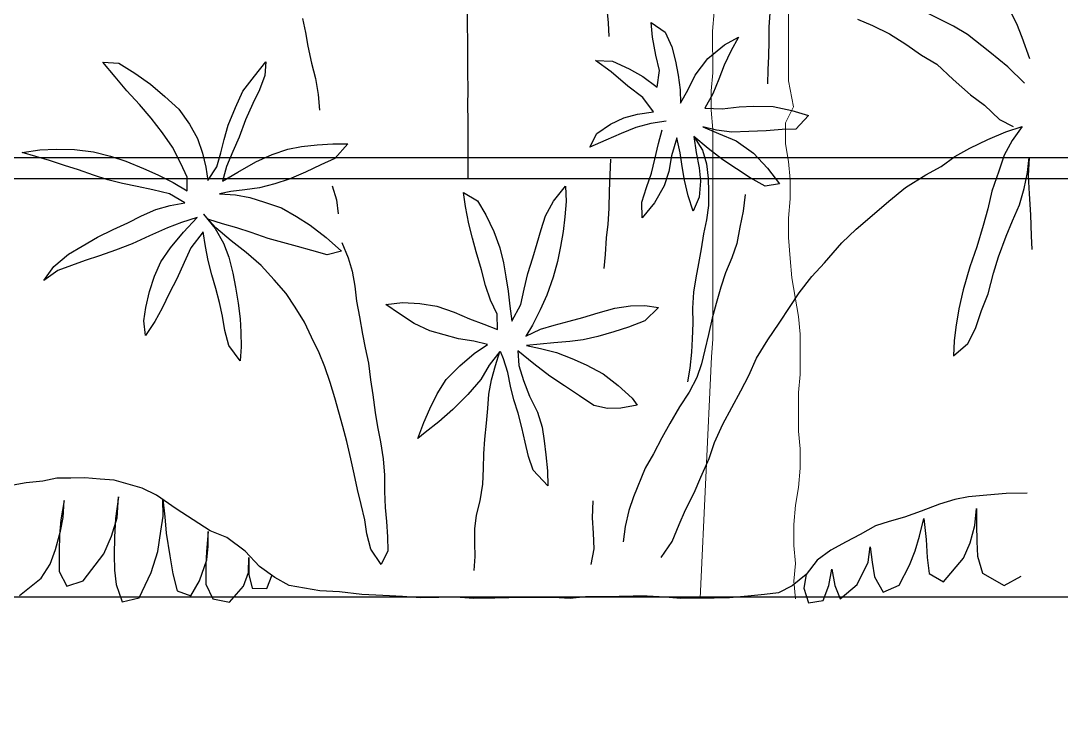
# Model space of a CAD drawing. Header units: metres. Extents: x -58 to 722, y -1100 to 345.
# Drawn here: x 31.1059 to 31.6033, y -17.5186 to -17.1858 of the extents above; entities that cross this region are included whole.
import ezdxf

# ---------------------------------------------------------------- set-up
doc = ezdxf.new("R2010")
doc.units = ezdxf.units.M
doc.header["$MEASUREMENT"] = 0
for name, color, linetype in [('FSR_ARQ_005VEGETACION', 64, 'Continuous'), ('FSR_ARQ_028JARDINERAS', 133, 'Continuous'), ('FSR_ARQ_29PERFILES ACERO', 143, 'Continuous')]:
    doc.layers.add(name, color=color, linetype=linetype)
doc.layers.add('FSR_ARQ_006ARBOLES', color=74, linetype='Continuous', lineweight=0)

# ---------------------------------------------------------------- blocks, each defined once
blk = doc.blocks.new('arbustos 01')
at = {"layer": 'FSR_ARQ_005VEGETACION', "color": 104}
for p, q in [((188.81443, -31.76771), (188.80846, -31.77908)), ((189.10026, -31.76896), (189.10028, -31.77995)), ((188.84196, -31.78057), (188.85504, -31.77407)), ((188.93951, -31.77351), (188.94009, -31.78104)), ((189.02605, -31.77161), (189.02544, -31.77878)), ((188.80846, -31.77908), (188.80563, -31.7864)), ((188.89296, -31.77681), (188.88505, -31.7803)), ((189.00253, -31.77864), (188.99511, -31.78384)), ((189.00192, -31.78633), (189.00253, -31.77864)), ((189.02544, -31.77878), (189.025, -31.78613)), ((189.10028, -31.77995), (189.10017, -31.78864)), ((189.18773, -31.77654), (189.18627, -31.78387)), ((188.82279, -31.79433), (188.83454, -31.78508)), ((188.83454, -31.78508), (188.84196, -31.78057)), ((188.87593, -31.78462), (188.8673, -31.79014)), ((188.88505, -31.7803), (188.87593, -31.78462)), ((188.94009, -31.78104), (188.94016, -31.78857)), ((188.99511, -31.78384), (188.99159, -31.79149)), ((189.18627, -31.78387), (189.18497, -31.79121)), ((188.80563, -31.7864), (188.80171, -31.7978)), ((188.8673, -31.79014), (188.85901, -31.79601)), ((188.94016, -31.78857), (188.94023, -31.79643)), ((188.96356, -31.79042), (188.95626, -31.78639)), ((188.95626, -31.78639), (188.96027, -31.7938)), ((188.97252, -31.79773), (188.96356, -31.79042)), ((189.00007, -31.79605), (189.00192, -31.78633)), ((189.10017, -31.78864), (189.10006, -31.79626)), ((188.81311, -31.80223), (188.82279, -31.79433)), ((188.85901, -31.79601), (188.85091, -31.80069)), ((188.94023, -31.79643), (188.94064, -31.80379)), ((188.96027, -31.7938), (188.96375, -31.80137)), ((188.99159, -31.79149), (188.9896, -31.79916)), ((188.99808, -31.80406), (189.00007, -31.79605)), ((189.10006, -31.79626), (189.10012, -31.80477)), ((189.18497, -31.79121), (189.18297, -31.80024)), ((188.85091, -31.80069), (188.84225, -31.80895)), ((188.96375, -31.80137), (188.96673, -31.80876)), ((188.97924, -31.80654), (188.97252, -31.79773)), ((188.9896, -31.79916), (188.9883, -31.80666)), ((189.02311, -31.7991), (189.01434, -31.80325)), ((189.03218, -31.79888), (189.02311, -31.7991)), ((189.02389, -31.80475), (189.03218, -31.79888)), ((189.18297, -31.80024), (189.1808, -31.80842)), ((189.21333, -31.80708), (189.20722, -31.79955)), ((189.20722, -31.79955), (189.20775, -31.80674)), ((189.2854, -31.80017), (189.27682, -31.80555)), ((189.29383, -31.79975), (189.2854, -31.80017)), ((189.28734, -31.80755), (189.29383, -31.79975)), ((188.80427, -31.81083), (188.81311, -31.80223)), ((188.94064, -31.80379), (188.94088, -31.81115)), ((188.9829, -31.81428), (188.97924, -31.80654)), ((188.9883, -31.80666), (188.98717, -31.81434)), ((188.99933, -31.81297), (188.99808, -31.80406)), ((189.0071, -31.80726), (188.99933, -31.81297)), ((189.01434, -31.80325), (189.0071, -31.80726)), ((189.0149, -31.81249), (189.02389, -31.80475)), ((189.10012, -31.80477), (189.09999, -31.81434)), ((189.20775, -31.80674), (189.21066, -31.8144)), ((189.21942, -31.81505), (189.21333, -31.80708)), ((189.27682, -31.80555), (189.2685, -31.81129)), ((189.28104, -31.81491), (189.28734, -31.80755)), ((188.84225, -31.80895), (188.83291, -31.81703)), ((188.96673, -31.80876), (188.96987, -31.8165)), ((189.00695, -31.81854), (189.0149, -31.81249)), ((189.1808, -31.80842), (189.17949, -31.81678)), ((189.2685, -31.81129), (189.26096, -31.81801)), ((188.83291, -31.81703), (188.82548, -31.82257)), ((188.96987, -31.8165), (188.97405, -31.82408)), ((188.98708, -31.82152), (188.9829, -31.81428)), ((188.98717, -31.81434), (188.98708, -31.82152)), ((189.00138, -31.82599), (189.00695, -31.81854)), ((189.09999, -31.81434), (189.10006, -31.82268)), ((189.17949, -31.81678), (189.1787, -31.82515)), ((189.21066, -31.8144), (189.2141, -31.82172)), ((189.22338, -31.82371), (189.21942, -31.81505)), ((189.26096, -31.81801), (189.25351, -31.82465)), ((189.27438, -31.82209), (189.28104, -31.81491)), ((188.82548, -31.82257), (188.81752, -31.83016)), ((188.93781, -31.82324), (188.92786, -31.82533)), ((188.94824, -31.82304), (188.93781, -31.82324)), ((188.95576, -31.82349), (188.94824, -31.82304)), ((188.96481, -31.82447), (188.95576, -31.82349)), ((188.97405, -31.82408), (188.96481, -31.82447)), ((189.10006, -31.82268), (189.09995, -31.83065)), ((189.2141, -31.82172), (189.21806, -31.83037)), ((189.22724, -31.83315), (189.22338, -31.82371)), ((189.26808, -31.82937), (189.27438, -31.82209)), ((188.92786, -31.82533), (188.91894, -31.82795)), ((188.91894, -31.82795), (188.92568, -31.83522)), ((189.00991, -31.8273), (189.00138, -31.82599)), ((189.01706, -31.82928), (189.00991, -31.8273)), ((189.0242, -31.83262), (189.01706, -31.82928)), ((189.25351, -31.82465), (189.24782, -31.83264)), ((189.26221, -31.83726), (189.26808, -31.82937)), ((188.81418, -31.83678), (188.8055, -31.83393)), ((188.8055, -31.83393), (188.81087, -31.84135)), ((188.81752, -31.83016), (188.81028, -31.83382)), ((188.92568, -31.83522), (188.93303, -31.83549)), ((188.97511, -31.83401), (188.96685, -31.83749)), ((188.9679, -31.83579), (188.97511, -31.83401)), ((188.99464, -31.83103), (189.00283, -31.83233)), ((189.00283, -31.83233), (189.01067, -31.83432)), ((189.01067, -31.83432), (189.01849, -31.83751)), ((189.03148, -31.83751), (189.0242, -31.83262)), ((189.09995, -31.83065), (189.10002, -31.83863)), ((189.21806, -31.83037), (189.22149, -31.83946)), ((189.22936, -31.84072), (189.22724, -31.83315)), ((189.24782, -31.83264), (189.24355, -31.84029)), ((188.8237, -31.84084), (188.81418, -31.83678)), ((188.93303, -31.83549), (188.94157, -31.83612)), ((188.94157, -31.83612), (188.95079, -31.83659)), ((188.95079, -31.83659), (188.95968, -31.83688)), ((188.96685, -31.83749), (188.9574, -31.84146)), ((188.95968, -31.83688), (188.9679, -31.83579)), ((188.97239, -31.8456), (188.98, -31.83921)), ((188.98, -31.83921), (188.97528, -31.84649)), ((188.98, -31.83921), (188.97868, -31.84774)), ((188.98723, -31.84785), (188.98888, -31.83984)), ((188.98888, -31.83984), (188.99183, -31.84945)), ((188.99875, -31.84288), (188.9968, -31.83567)), ((189.01849, -31.83751), (189.02665, -31.84104)), ((189.03515, -31.84491), (189.03148, -31.83751)), ((189.10002, -31.83863), (189.09991, -31.84661)), ((189.22149, -31.83946), (189.22484, -31.84722)), ((189.23121, -31.84792), (189.22936, -31.84072)), ((189.24355, -31.84029), (189.24096, -31.84797)), ((189.25678, -31.84481), (189.26221, -31.83726)), ((188.81087, -31.84135), (188.81504, -31.84911)), ((188.83338, -31.84542), (188.8237, -31.84084)), ((188.84136, -31.8498), (188.83338, -31.84542)), ((188.9574, -31.84146), (188.94824, -31.84801)), ((188.96444, -31.85165), (188.97239, -31.8456)), ((189.00069, -31.85128), (188.99875, -31.84288)), ((189.02665, -31.84104), (189.03515, -31.84491)), ((189.17161, -31.84304), (189.16372, -31.84302)), ((189.16372, -31.84302), (189.17062, -31.85083)), ((189.17994, -31.84351), (189.17161, -31.84304)), ((189.18826, -31.8445), (189.17994, -31.84351)), ((189.1956, -31.84585), (189.18826, -31.8445)), ((189.20381, -31.8487), (189.1956, -31.84585)), ((189.25232, -31.85344), (189.25678, -31.84481)), ((189.30881, -31.84605), (189.29886, -31.84734)), ((189.31865, -31.84592), (189.30881, -31.84605)), ((189.32733, -31.84622), (189.31865, -31.84592)), ((189.33662, -31.84758), (189.32733, -31.84622)), ((188.80277, -31.85834), (188.80185, -31.85029)), ((188.80185, -31.85029), (188.80241, -31.86005)), ((188.81504, -31.84911), (188.818, -31.85752)), ((188.84847, -31.85503), (188.84136, -31.8498)), ((188.94824, -31.84801), (188.94078, -31.85594)), ((188.95719, -31.85634), (188.96444, -31.85165)), ((188.97528, -31.84649), (188.97313, -31.85365)), ((188.97868, -31.84774), (188.97704, -31.85575)), ((188.98611, -31.85519), (188.98723, -31.84785)), ((188.99183, -31.84945), (188.99325, -31.85768)), ((189.00247, -31.85866), (189.00069, -31.85128)), ((189.02412, -31.85126), (189.02491, -31.86803)), ((189.09991, -31.84661), (189.09998, -31.85424)), ((189.17062, -31.85083), (189.17802, -31.85421)), ((189.21262, -31.85255), (189.20381, -31.8487)), ((189.22484, -31.84722), (189.2281, -31.85506)), ((189.23333, -31.85522), (189.23121, -31.84792)), ((189.24096, -31.84797), (189.23909, -31.85539)), ((189.2897, -31.84961), (189.28168, -31.85233)), ((189.29886, -31.84734), (189.2897, -31.84961)), ((189.3222, -31.852), (189.32941, -31.84988)), ((189.32941, -31.84988), (189.33662, -31.84758)), ((188.85678, -31.85959), (188.84847, -31.85503)), ((188.94078, -31.85594), (188.93435, -31.86423)), ((188.94995, -31.8612), (188.95719, -31.85634)), ((188.97313, -31.85365), (188.97234, -31.86133)), ((188.97704, -31.85575), (188.97643, -31.86292)), ((188.98481, -31.86235), (188.98611, -31.85519)), ((189.09998, -31.85424), (189.09989, -31.8615)), ((189.17802, -31.85421), (189.18621, -31.85813)), ((189.22212, -31.85817), (189.21262, -31.85255)), ((189.2281, -31.85506), (189.2303, -31.86289)), ((189.2381, -31.86256), (189.23333, -31.85522)), ((189.23909, -31.85539), (189.2381, -31.86256)), ((189.24903, -31.86084), (189.25232, -31.85344)), ((189.27215, -31.8561), (189.26465, -31.85955)), ((189.28168, -31.85233), (189.27215, -31.8561)), ((189.29878, -31.85975), (189.3068, -31.85693)), ((189.3068, -31.85693), (189.31428, -31.85455)), ((189.31428, -31.85455), (189.3222, -31.852)), ((188.80241, -31.86005), (188.80176, -31.86961)), ((188.80454, -31.86674), (188.80277, -31.85834)), ((188.818, -31.85752), (188.82162, -31.86817)), ((188.86747, -31.86623), (188.85678, -31.85959)), ((188.94202, -31.86553), (188.94995, -31.8612)), ((188.97234, -31.86133), (188.97207, -31.86851)), ((188.97643, -31.86292), (188.97717, -31.87131)), ((188.98299, -31.87071), (188.98481, -31.86235)), ((188.99325, -31.85768), (188.99571, -31.86541)), ((189.00511, -31.86622), (189.00247, -31.85866)), ((189.18621, -31.85813), (189.19485, -31.86179)), ((189.19485, -31.86179), (189.20244, -31.86429)), ((189.2303, -31.86289), (189.22212, -31.85817)), ((189.24902, -31.86802), (189.24903, -31.86084)), ((189.26465, -31.85955), (189.25644, -31.86369)), ((189.2833, -31.86415), (189.29112, -31.86212)), ((189.29112, -31.86212), (189.29878, -31.85975)), ((188.80698, -31.8755), (188.80454, -31.86674)), ((188.82162, -31.86817), (188.82371, -31.87761)), ((188.87643, -31.87353), (188.86747, -31.86623)), ((188.93435, -31.86423), (188.94202, -31.86553)), ((188.99571, -31.86541), (189.00089, -31.87437)), ((189.00756, -31.87412), (189.00511, -31.86622)), ((189.02491, -31.86803), (189.02513, -31.87743)), ((189.048, -31.86556), (189.04771, -31.87362)), ((189.05454, -31.87345), (189.048, -31.86556)), ((189.17206, -31.86534), (189.16974, -31.87283)), ((189.20244, -31.86429), (189.21066, -31.86635)), ((189.21066, -31.86635), (189.21836, -31.86752)), ((189.21836, -31.86752), (189.22579, -31.86842)), ((189.22579, -31.86842), (189.2318, -31.86965)), ((189.25644, -31.86369), (189.24902, -31.86802)), ((189.25849, -31.86966), (189.2672, -31.86747)), ((189.2672, -31.86747), (189.27556, -31.86573)), ((189.27556, -31.86573), (189.2833, -31.86415)), ((188.80176, -31.86961), (188.8011, -31.88072)), ((188.88403, -31.88013), (188.87643, -31.87353)), ((188.95273, -31.86995), (188.95364, -31.87886)), ((188.97207, -31.86851), (188.97215, -31.87586)), ((188.97717, -31.87131), (188.98031, -31.87888)), ((188.98031, -31.87888), (188.98299, -31.87071)), ((189.04771, -31.87362), (189.04839, -31.88188)), ((189.05869, -31.88131), (189.05454, -31.87345)), ((189.09479, -31.87329), (189.09043, -31.88076)), ((189.1022, -31.86896), (189.09479, -31.87329)), ((189.10113, -31.87639), (189.1022, -31.86896)), ((189.16974, -31.87283), (189.16878, -31.88017)), ((189.21582, -31.87156), (189.2079, -31.87403)), ((189.22328, -31.87016), (189.21582, -31.87156)), ((189.2318, -31.86965), (189.22328, -31.87016)), ((189.25035, -31.87443), (189.25849, -31.86966)), ((188.81063, -31.88393), (188.80698, -31.8755)), ((188.82371, -31.87761), (188.82633, -31.88636)), ((188.95364, -31.87886), (188.95541, -31.88726)), ((188.97215, -31.87586), (188.97324, -31.8834)), ((189.00089, -31.87437), (189.00728, -31.88232)), ((189.00728, -31.88232), (189.00756, -31.87412)), ((189.02513, -31.87743), (189.02553, -31.88565)), ((189.09941, -31.8855), (189.10113, -31.87639)), ((189.19899, -31.8771), (189.19104, -31.8816)), ((189.2079, -31.87403), (189.19899, -31.8771)), ((189.25805, -31.87577), (189.25035, -31.87443)), ((189.26564, -31.878), (189.25805, -31.87577)), ((189.27331, -31.8813), (189.26564, -31.878)), ((188.8011, -31.88072), (188.80077, -31.892)), ((188.81411, -31.89218), (188.81063, -31.88393)), ((188.89367, -31.88847), (188.88403, -31.88013)), ((188.97324, -31.8834), (188.97485, -31.89094)), ((189.04839, -31.88188), (189.04935, -31.88969)), ((189.06098, -31.88852), (189.05869, -31.88131)), ((189.09043, -31.88076), (189.08614, -31.88957)), ((189.19104, -31.8816), (189.18362, -31.88629)), ((189.23026, -31.8855), (189.23747, -31.8832)), ((189.23377, -31.88768), (189.24043, -31.8805)), ((189.24043, -31.8805), (189.23421, -31.88804)), ((189.25103, -31.88995), (189.24369, -31.88222)), ((189.24369, -31.88222), (189.25207, -31.88491)), ((189.25207, -31.88491), (189.25948, -31.88767)), ((189.28062, -31.88503), (189.27331, -31.8813)), ((189.28828, -31.8885), (189.28062, -31.88503)), ((188.82633, -31.88636), (188.82959, -31.89769)), ((188.90126, -31.89559), (188.89367, -31.88847)), ((188.95541, -31.88726), (188.95717, -31.896)), ((189.02553, -31.88565), (189.02646, -31.89301)), ((189.04935, -31.88969), (189.05066, -31.89751)), ((189.06319, -31.89582), (189.06098, -31.88852)), ((189.08614, -31.88957), (189.08301, -31.89831)), ((189.09753, -31.89318), (189.09941, -31.8855)), ((189.18362, -31.88629), (189.1752, -31.89273)), ((189.20595, -31.89333), (189.21512, -31.89017)), ((189.21512, -31.89017), (189.2226, -31.8877)), ((189.2226, -31.8877), (189.23026, -31.8855)), ((189.22561, -31.89466), (189.23377, -31.88768)), ((189.23421, -31.88804), (189.22967, -31.89586)), ((189.23931, -31.89768), (189.24048, -31.88972)), ((189.24048, -31.88972), (189.24702, -31.89832)), ((189.25783, -31.89837), (189.25103, -31.88995)), ((189.25948, -31.88767), (189.269, -31.89197)), ((189.29674, -31.8927), (189.28828, -31.8885)), ((188.80077, -31.892), (188.80034, -31.89917)), ((188.81807, -31.90301), (188.81411, -31.89218)), ((188.91052, -31.90631), (188.90126, -31.89559)), ((188.95717, -31.896), (188.9598, -31.90356)), ((188.97485, -31.89094), (188.97611, -31.89883)), ((189.02646, -31.89301), (189.02702, -31.90191)), ((189.06547, -31.90365), (189.06319, -31.89582)), ((189.09557, -31.90051), (189.09753, -31.89318)), ((189.1668, -31.89543), (189.16361, -31.90359)), ((189.1752, -31.89273), (189.16712, -31.90016)), ((189.19047, -31.89755), (189.19821, -31.89553)), ((189.19821, -31.89553), (189.20595, -31.89333)), ((189.21773, -31.90076), (189.22561, -31.89466)), ((189.22967, -31.89586), (189.22691, -31.90318)), ((189.269, -31.89197), (189.27825, -31.89626)), ((189.30483, -31.89733), (189.29674, -31.8927)), ((188.82959, -31.89769), (188.83338, -31.90834)), ((188.97611, -31.89883), (188.97737, -31.90671)), ((189.05066, -31.89751), (189.05233, -31.90551)), ((189.08301, -31.89831), (189.08104, -31.90635)), ((189.09278, -31.90996), (189.09557, -31.90051)), ((189.16712, -31.90016), (189.17463, -31.90194)), ((189.17463, -31.90194), (189.18281, -31.89966)), ((189.18281, -31.89966), (189.19047, -31.89755)), ((189.20974, -31.90774), (189.21773, -31.90076)), ((189.23788, -31.90511), (189.23931, -31.89768)), ((189.24702, -31.89832), (189.25072, -31.90608)), ((189.26296, -31.9058), (189.25783, -31.89837)), ((189.27825, -31.89626), (189.28707, -31.89957)), ((189.28707, -31.89957), (189.29554, -31.90261)), ((189.31204, -31.90159), (189.30483, -31.89733)), ((189.31984, -31.90817), (189.31204, -31.90159)), ((188.82068, -31.91176), (188.81807, -31.90301)), ((188.91726, -31.91359), (188.91052, -31.90631)), ((188.9598, -31.90356), (188.96311, -31.91164)), ((188.97737, -31.90671), (188.97881, -31.91425)), ((189.02702, -31.90191), (189.02777, -31.90927)), ((189.05233, -31.90551), (189.05461, -31.91388)), ((189.06811, -31.91202), (189.06547, -31.90365)), ((189.08104, -31.90635), (189.0797, -31.91369)), ((189.16361, -31.90359), (189.16146, -31.91075)), ((189.22691, -31.90318), (189.22476, -31.91167)), ((189.23592, -31.91262), (189.23788, -31.90511)), ((189.25072, -31.90608), (189.2545, -31.91482)), ((189.26632, -31.91329), (189.26296, -31.9058)), ((189.29554, -31.90261), (189.30313, -31.90511)), ((189.30313, -31.90511), (189.31054, -31.9076)), ((188.82361, -31.92274), (188.82068, -31.91176)), ((188.83338, -31.90834), (188.83681, -31.92053)), ((188.96311, -31.91164), (188.96557, -31.9192)), ((189.07012, -31.92029), (189.06811, -31.91202)), ((189.09054, -31.91835), (189.09278, -31.90996)), ((189.16146, -31.91075), (189.15999, -31.91859)), ((189.2029, -31.91527), (189.20974, -31.90774)), ((189.22476, -31.91167), (189.22342, -31.91927)), ((189.23387, -31.91986), (189.23592, -31.91262)), ((189.31054, -31.9076), (189.31777, -31.91036)), ((189.31777, -31.91036), (189.32524, -31.9156)), ((189.32524, -31.9156), (189.31984, -31.90817)), ((188.92398, -31.92223), (188.91726, -31.91359)), ((188.97881, -31.91425), (188.98007, -31.92179)), ((189.05461, -31.91388), (189.05794, -31.92341)), ((189.0797, -31.91369), (189.07862, -31.9213)), ((189.19642, -31.92254), (189.2029, -31.91527)), ((189.2545, -31.91482), (189.25839, -31.92214)), ((189.26904, -31.92158), (189.26632, -31.91329)), ((188.82708, -31.93151), (188.82361, -31.92274)), ((188.83681, -31.92053), (188.83923, -31.93065)), ((188.92884, -31.92947), (188.92398, -31.92223)), ((188.96557, -31.9192), (188.96802, -31.92778)), ((188.98007, -31.92179), (188.98064, -31.93035)), ((189.05794, -31.92341), (189.06146, -31.93126)), ((189.07179, -31.92847), (189.07012, -31.92029)), ((189.07862, -31.9213), (189.07763, -31.92935)), ((189.08795, -31.92603), (189.09054, -31.91835)), ((189.15999, -31.91859), (189.15902, -31.92661)), ((189.19162, -31.92983), (189.19642, -31.92254)), ((189.22342, -31.91927), (189.22188, -31.92776)), ((189.23182, -31.92736), (189.23387, -31.91986)), ((189.25839, -31.92214), (189.26227, -31.93026)), ((189.27097, -31.92994), (189.26904, -31.92158)), ((188.96802, -31.92778), (188.97014, -31.93568)), ((189.006, -31.92891), (188.99863, -31.93005)), ((189.01353, -31.9291), (189.006, -31.92891)), ((189.02194, -31.93028), (189.01353, -31.9291)), ((189.07663, -31.93723), (189.07179, -31.92847)), ((189.0843, -31.93361), (189.08795, -31.92603)), ((189.12552, -31.92778), (189.11637, -31.92934)), ((189.13474, -31.92729), (189.12552, -31.92778)), ((189.14359, -31.92847), (189.13474, -31.92729)), ((189.13626, -31.93334), (189.14359, -31.92847)), ((189.15902, -31.92661), (189.15754, -31.93497)), ((189.22188, -31.92776), (189.22097, -31.93599)), ((189.23021, -31.93452), (189.23182, -31.92736)), ((188.83037, -31.94113), (188.82708, -31.93151)), ((188.83923, -31.93065), (188.84081, -31.94042)), ((188.93454, -31.93827), (188.92884, -31.92947)), ((188.98064, -31.93035), (188.98053, -31.93838)), ((188.99863, -31.93005), (189.00589, -31.93706)), ((189.03077, -31.93279), (189.02194, -31.93028)), ((189.03889, -31.93529), (189.03077, -31.93279)), ((189.06146, -31.93126), (189.0657, -31.93929)), ((189.07763, -31.92935), (189.07663, -31.93723)), ((189.08419, -31.94176), (189.0843, -31.93361)), ((189.10719, -31.93241), (189.09908, -31.93593)), ((189.11637, -31.92934), (189.10719, -31.93241)), ((189.12839, -31.93846), (189.13626, -31.93334)), ((189.18664, -31.93774), (189.19162, -31.92983)), ((189.22896, -31.94222), (189.23021, -31.93452)), ((189.26227, -31.93026), (189.26625, -31.9375)), ((189.27202, -31.93713), (189.27097, -31.92994)), ((188.94057, -31.94724), (188.93454, -31.93827)), ((188.97014, -31.93568), (188.97207, -31.94425)), ((188.98053, -31.93838), (188.98076, -31.94659)), ((189.00589, -31.93706), (189.01471, -31.94037)), ((189.04614, -31.93717), (189.03889, -31.93529)), ((189.05409, -31.93931), (189.04614, -31.93717)), ((189.06141, -31.94154), (189.05409, -31.93931)), ((189.0657, -31.93929), (189.06908, -31.94519)), ((189.0915, -31.93893), (189.08419, -31.94176)), ((189.09908, -31.93593), (189.0915, -31.93893)), ((189.12018, -31.94234), (189.12839, -31.93846)), ((189.15754, -31.93497), (189.15588, -31.94418)), ((189.18307, -31.94576), (189.18664, -31.93774)), ((189.22097, -31.93599), (189.22052, -31.94317)), ((189.26625, -31.9375), (189.27121, -31.94492)), ((189.27121, -31.94492), (189.27202, -31.93713)), ((188.83437, -31.94905), (188.83037, -31.94113)), ((188.84081, -31.94042), (188.84157, -31.94778)), ((188.97207, -31.94425), (188.97401, -31.95249)), ((189.01471, -31.94037), (189.02248, -31.94287)), ((189.02248, -31.94287), (189.03087, -31.94538)), ((189.03087, -31.94538), (189.03864, -31.94708)), ((189.06908, -31.94519), (189.06141, -31.94154)), ((189.10487, -31.94656), (189.11252, -31.94454)), ((189.11252, -31.94454), (189.12018, -31.94234)), ((189.15588, -31.94418), (189.15441, -31.95134)), ((189.17897, -31.95413), (189.18307, -31.94576)), ((189.22052, -31.94317), (189.22033, -31.95097)), ((189.22698, -31.95026), (189.22896, -31.94222)), ((188.84197, -31.95565), (188.83437, -31.94905)), ((188.84157, -31.94778), (188.84197, -31.95565)), ((188.9466, -31.9569), (188.94057, -31.94724)), ((188.98076, -31.94659), (188.98118, -31.95378)), ((189.03864, -31.94708), (189.04581, -31.94807)), ((189.04581, -31.94807), (189.05422, -31.9488)), ((189.05422, -31.9488), (189.06148, -31.94952)), ((189.06874, -31.95015), (189.06136, -31.95182)), ((189.06148, -31.94952), (189.06874, -31.95015)), ((189.08949, -31.94963), (189.0967, -31.94787)), ((189.09661, -31.95443), (189.08949, -31.94963)), ((189.0967, -31.94787), (189.10487, -31.94656)), ((189.15441, -31.95134), (189.15276, -31.95953)), ((189.22033, -31.95097), (189.22085, -31.95833)), ((189.22085, -31.95833), (189.22698, -31.95026)), ((188.97401, -31.95249), (188.97579, -31.95986)), ((188.98118, -31.95378), (188.98209, -31.96217)), ((189.05282, -31.95392), (189.0448, -31.95709)), ((189.06136, -31.95182), (189.05282, -31.95392)), ((189.06498, -31.95985), (189.07349, -31.95305)), ((189.07349, -31.95305), (189.07294, -31.96085)), ((189.08097, -31.95732), (189.08253, -31.95335)), ((189.08535, -31.96084), (189.08297, -31.95336)), ((189.08297, -31.95336), (189.08864, -31.96062)), ((189.10415, -31.961), (189.09661, -31.95443)), ((189.17586, -31.96153), (189.17897, -31.95413)), ((188.95074, -31.96619), (188.9466, -31.9569)), ((188.97579, -31.95986), (188.97826, -31.96725)), ((188.98209, -31.96217), (188.98336, -31.96954)), ((189.03704, -31.96045), (189.02811, -31.96529)), ((189.0448, -31.95709), (189.03704, -31.96045)), ((189.05638, -31.96638), (189.06498, -31.95985)), ((189.07294, -31.96085), (189.07035, -31.9687)), ((189.07874, -31.96456), (189.08097, -31.95732)), ((189.08747, -31.96849), (189.08535, -31.96084)), ((189.08864, -31.96062), (189.09305, -31.9683)), ((189.11149, -31.96828), (189.10415, -31.961)), ((189.15276, -31.95953), (189.15162, -31.9684)), ((189.17309, -31.96974), (189.17586, -31.96153)), ((188.95491, -31.97428), (188.95074, -31.96619)), ((188.97826, -31.96725), (188.98243, -31.975)), ((189.02811, -31.96529), (189.02014, -31.97139)), ((189.04868, -31.97151), (189.05638, -31.96638)), ((189.07723, -31.97181), (189.07874, -31.96456)), ((189.02014, -31.97139), (189.01269, -31.97811)), ((189.04072, -31.9769), (189.04868, -31.97151)), ((189.07035, -31.9687), (189.06714, -31.97717)), ((189.07553, -31.97897), (189.07723, -31.97181)), ((189.08878, -31.97604), (189.08747, -31.96849)), ((189.09305, -31.9683), (189.09995, -31.97619)), ((189.11618, -31.97588), (189.11149, -31.96828)), ((189.15162, -31.9684), (189.15048, -31.97642)), ((189.17067, -31.97795), (189.17309, -31.96974)), ((188.95975, -31.98307), (188.95491, -31.97428)), ((188.98243, -31.975), (188.98762, -31.98276)), ((189.01269, -31.97811), (189.00998, -31.9818)), ((189.03303, -31.98211), (189.04072, -31.9769)), ((189.06714, -31.97717), (189.06303, -31.98562)), ((189.07322, -31.9862), (189.07553, -31.97897)), ((189.0893, -31.98359), (189.08878, -31.97604)), ((189.09995, -31.97619), (189.10791, -31.9841)), ((189.12006, -31.98374), (189.11618, -31.97588)), ((189.15048, -31.97642), (189.14916, -31.98581)), ((189.16853, -31.98555), (189.17067, -31.97795)), ((188.96458, -31.99202), (188.95975, -31.98307)), ((188.98762, -31.98276), (188.99263, -31.99155)), ((189.00998, -31.9818), (189.01865, -31.98351)), ((189.01865, -31.98351), (189.02582, -31.98361)), ((189.02582, -31.98361), (189.03303, -31.98211)), ((189.08999, -31.99148), (189.0893, -31.98359)), ((189.10791, -31.9841), (189.11544, -31.99068)), ((189.12333, -31.99105), (189.12006, -31.98374)), ((189.06303, -31.98562), (189.06053, -31.99348)), ((189.07134, -31.99371), (189.07322, -31.9862)), ((189.14916, -31.98581), (189.14786, -31.99332)), ((189.16638, -31.99314), (189.16853, -31.98555)), ((188.9689, -32.00166), (188.96458, -31.99202)), ((188.99263, -31.99155), (188.99697, -31.9993)), ((189.06053, -31.99348), (189.05946, -32.00082)), ((189.06946, -32.00149), (189.07134, -31.99371)), ((189.09085, -31.99992), (189.08999, -31.99148)), ((189.11544, -31.99068), (189.12264, -31.99636)), ((189.12658, -31.99961), (189.12333, -31.99105)), ((189.14786, -31.99332), (189.14638, -32.00133)), ((189.16424, -32.00118), (189.16638, -31.99314)), ((188.99697, -31.9993), (189.0013, -32.00774)), ((189.05946, -32.00082), (189.05847, -32.00825)), ((189.09146, -32.00764), (189.09085, -31.99992)), ((189.12264, -31.99636), (189.12658, -31.99961)), ((188.97186, -32.01025), (188.9689, -32.00166)), ((189.06768, -32.00909), (189.06946, -32.00149)), ((189.14638, -32.00133), (189.14489, -32.01037)), ((189.16216, -32.01028), (189.16424, -32.00118)), ((188.97617, -32.02005), (188.97186, -32.01025)), ((189.0013, -32.00774), (189.00582, -32.01533)), ((189.05847, -32.00825), (189.05773, -32.01667)), ((189.06527, -32.01641), (189.06768, -32.00909)), ((189.09162, -32.01544), (189.09146, -32.00764)), ((189.14489, -32.01037), (189.14426, -32.01909)), ((189.16028, -32.01841), (189.16216, -32.01028)), ((189.00582, -32.01533), (189.01193, -32.03063)), ((189.05745, -32.02464), (189.06527, -32.01641)), ((189.05773, -32.01667), (189.05745, -32.02464)), ((189.09194, -32.02387), (189.09162, -32.01544)), ((188.97982, -32.02848), (188.97617, -32.02005)), ((189.14426, -32.01909), (189.14414, -32.0278)), ((189.15857, -32.02664), (189.16028, -32.01841)), ((189.28031, -32.0239), (189.28777, -32.02178)), ((189.28777, -32.02178), (189.2952, -32.02114)), ((189.2952, -32.02114), (189.30338, -32.02051)), ((189.30338, -32.02051), (189.3108, -32.02061)), ((189.3108, -32.02061), (189.31822, -32.02071)), ((189.31822, -32.02071), (189.32563, -32.02229)), ((189.32563, -32.02229), (189.33453, -32.02316)), ((189.33453, -32.02316), (189.34341, -32.02476)), ((188.80281, -32.02856), (188.81395, -32.02871)), ((188.81395, -32.02871), (188.82433, -32.02959)), ((188.98431, -32.03743), (188.97982, -32.02848)), ((189.09342, -32.03275), (189.09194, -32.02387)), ((189.14414, -32.0278), (189.14386, -32.03618)), ((189.15669, -32.03468), (189.15857, -32.02664)), ((189.26538, -32.02964), (189.27286, -32.02603)), ((189.27286, -32.02603), (189.28031, -32.0239)), ((188.82433, -32.02959), (188.83397, -32.03047)), ((188.83397, -32.03047), (188.84138, -32.03205)), ((188.84138, -32.03205), (188.84951, -32.03439)), ((189.01193, -32.03063), (189.0144, -32.03784)), ((189.03362, -32.03263), (189.03401, -32.0417)), ((189.09536, -32.04032), (189.09342, -32.03275)), ((189.25489, -32.03692), (189.26538, -32.02964)), ((189.26198, -32.0318), (189.26095, -32.04113)), ((189.26186, -32.04084), (189.26198, -32.0318)), ((189.28627, -32.04178), (189.28552, -32.03061)), ((189.28552, -32.03061), (189.28717, -32.04209)), ((189.31492, -32.04156), (189.31444, -32.03251)), ((189.31444, -32.03251), (189.31611, -32.04279)), ((188.82983, -32.03679), (188.82972, -32.04523)), ((188.83061, -32.04584), (188.82983, -32.03679)), ((188.84951, -32.03439), (188.85911, -32.03823)), ((188.85911, -32.03823), (188.86798, -32.04132)), ((188.98763, -32.04517), (188.98431, -32.03743)), ((189.0144, -32.03784), (189.01634, -32.04624)), ((189.14386, -32.03618), (189.14324, -32.04369)), ((189.15472, -32.04272), (189.15669, -32.03468)), ((189.2459, -32.04274), (189.25489, -32.03692)), ((188.82972, -32.04523), (188.82959, -32.05427)), ((188.8578, -32.04199), (188.85644, -32.05313)), ((188.86009, -32.05137), (188.8578, -32.04199)), ((188.86798, -32.04132), (188.87612, -32.04366)), ((188.87612, -32.04366), (188.88351, -32.04599)), ((188.99144, -32.05428), (188.98763, -32.04517)), ((189.03401, -32.0417), (189.03339, -32.0499)), ((189.09632, -32.04751), (189.09536, -32.04032)), ((189.14324, -32.04369), (189.14262, -32.05172)), ((189.15355, -32.05015), (189.15472, -32.04272)), ((189.23691, -32.04856), (189.2459, -32.04274)), ((189.26095, -32.04113), (189.26023, -32.04987)), ((189.26296, -32.0487), (189.26186, -32.04084)), ((189.28915, -32.05147), (189.28627, -32.04178)), ((189.28717, -32.04209), (189.28764, -32.05205)), ((189.31633, -32.04882), (189.31492, -32.04156)), ((189.31611, -32.04279), (189.3169, -32.05094)), ((188.8332, -32.05492), (188.83061, -32.04584)), ((188.88351, -32.04599), (188.89161, -32.05055)), ((188.89161, -32.05055), (188.89899, -32.05437)), ((189.01634, -32.04624), (189.01742, -32.05447)), ((189.03339, -32.0499), (189.03311, -32.0581)), ((189.09622, -32.05513), (189.09632, -32.04751)), ((189.1514, -32.05828), (189.15355, -32.05015)), ((189.22795, -32.05215), (189.23691, -32.04856)), ((189.23782, -32.0568), (189.23793, -32.04896)), ((189.23793, -32.04896), (189.23869, -32.05952)), ((189.26023, -32.04987), (189.25826, -32.0619)), ((189.26462, -32.05958), (189.26296, -32.0487)), ((189.31891, -32.0585), (189.31633, -32.04882)), ((188.82959, -32.05427), (188.82919, -32.06211)), ((188.83671, -32.06311), (188.8332, -32.05492)), ((188.85644, -32.05313), (188.85601, -32.06277)), ((188.86239, -32.05924), (188.86009, -32.05137)), ((188.89899, -32.05437), (188.90709, -32.05893)), ((188.99731, -32.06274), (188.99144, -32.05428)), ((189.09612, -32.06231), (189.09622, -32.05513)), ((189.14262, -32.05172), (189.14252, -32.05924)), ((189.2182, -32.05944), (189.22795, -32.05215)), ((189.28764, -32.05205), (189.28781, -32.0614)), ((189.29325, -32.06087), (189.28915, -32.05147)), ((189.3169, -32.05094), (189.31709, -32.05938)), ((188.8653, -32.06682), (188.86239, -32.05924)), ((188.88624, -32.05715), (188.88523, -32.06528)), ((188.88734, -32.06531), (188.88624, -32.05715)), ((188.90709, -32.05893), (188.91445, -32.06423)), ((189.03311, -32.0581), (189.0347, -32.0665)), ((189.14252, -32.05924), (189.14601, -32.06647)), ((189.14601, -32.06647), (189.1514, -32.05828)), ((189.21067, -32.06751), (189.2182, -32.05944)), ((189.23863, -32.06405), (189.23782, -32.0568)), ((189.23869, -32.05952), (189.23919, -32.06677)), ((189.26809, -32.07078), (189.26462, -32.05958)), ((189.28781, -32.0614), (189.2877, -32.06954)), ((189.30421, -32.07519), (189.29325, -32.06087)), ((189.31709, -32.05938), (189.31694, -32.07024)), ((189.32182, -32.06638), (189.31891, -32.0585)), ((188.82919, -32.06211), (188.82665, -32.07112)), ((188.84739, -32.07562), (188.83671, -32.06311)), ((188.85601, -32.06277), (188.85499, -32.0712)), ((188.87089, -32.07745), (188.8653, -32.06682)), ((188.88523, -32.06528), (188.88391, -32.0731)), ((188.89321, -32.07715), (188.88734, -32.06531)), ((188.91445, -32.06423), (188.92029, -32.07173)), ((189.09655, -32.06976), (189.09612, -32.06231)), ((189.21633, -32.06284), (189.21621, -32.07188)), ((189.21653, -32.07068), (189.21633, -32.06284)), ((189.2424, -32.07525), (189.23863, -32.06405)), ((189.23919, -32.06677), (189.23906, -32.07702)), ((189.25826, -32.0619), (189.25662, -32.07153)), ((189.32654, -32.07368), (189.32182, -32.06638)), ((188.8151, -32.07759), (188.80613, -32.07265)), ((188.82665, -32.07112), (188.8151, -32.07759)), ((188.85499, -32.0712), (188.84739, -32.07562)), ((188.90658, -32.06889), (188.90496, -32.07761)), ((188.90827, -32.07765), (188.90658, -32.06889)), ((188.92029, -32.07173), (188.92763, -32.07777)), ((188.92029, -32.07173), (188.92152, -32.07904)), ((189.20242, -32.07334), (189.21067, -32.06751)), ((189.20676, -32.07929), (189.20384, -32.07202)), ((189.21621, -32.07188), (189.2146, -32.0791)), ((189.21914, -32.07795), (189.21653, -32.07068)), ((189.25662, -32.07153), (189.25439, -32.08054)), ((189.27454, -32.08413), (189.26809, -32.07078)), ((189.2877, -32.06954), (189.2867, -32.07706)), ((189.31694, -32.07024), (189.31292, -32.07802)), ((188.87928, -32.08118), (188.87089, -32.07745)), ((188.88391, -32.0731), (188.87928, -32.08118)), ((188.90215, -32.08481), (188.89321, -32.07715)), ((188.90496, -32.07761), (188.90215, -32.08481)), ((188.91118, -32.08553), (188.90827, -32.07765)), ((188.92763, -32.07777), (188.935, -32.08159)), ((189.18675, -32.07907), (189.19493, -32.07769)), ((189.19493, -32.07769), (189.20242, -32.07334)), ((189.22656, -32.0865), (189.21914, -32.07795)), ((189.23906, -32.07702), (189.23533, -32.08481)), ((189.24711, -32.08316), (189.2424, -32.07525)), ((189.2867, -32.07706), (189.28355, -32.08637)), ((189.31292, -32.07802), (189.30421, -32.07519)), ((189.33818, -32.08289), (189.32654, -32.07368)), ((188.92152, -32.07904), (188.919, -32.08684)), ((188.935, -32.08159), (188.94242, -32.08243)), ((188.94242, -32.08243), (188.95131, -32.08329)), ((188.95131, -32.08329), (188.96095, -32.08417)), ((188.98694, -32.08452), (188.99511, -32.08389)), ((188.99511, -32.08389), (189.00478, -32.08328)), ((189.00478, -32.08328), (189.0122, -32.08338)), ((189.0122, -32.08338), (189.01962, -32.08348)), ((189.01962, -32.08348), (189.02853, -32.0836)), ((189.02853, -32.0836), (189.03744, -32.08372)), ((189.03744, -32.08372), (189.0456, -32.08457)), ((189.0456, -32.08457), (189.05451, -32.08395)), ((189.05451, -32.08395), (189.06565, -32.0841)), ((189.09683, -32.08453), (189.10649, -32.08392)), ((189.10649, -32.08392), (189.1154, -32.08404)), ((189.12505, -32.08417), (189.13471, -32.08356)), ((189.13471, -32.08356), (189.14511, -32.08295)), ((189.14511, -32.08295), (189.15626, -32.08236)), ((189.15626, -32.08236), (189.16816, -32.08104)), ((189.16816, -32.08104), (189.17856, -32.08044)), ((189.17856, -32.08044), (189.18675, -32.07907)), ((189.2146, -32.0791), (189.20676, -32.07929)), ((189.25439, -32.08054), (189.24711, -32.08316)), ((188.919, -32.08684), (188.91118, -32.08553)), ((188.96095, -32.08417), (188.96912, -32.08428)), ((188.96912, -32.08428), (188.97803, -32.0844)), ((188.97803, -32.0844), (188.98694, -32.08452)), ((189.06565, -32.0841), (189.07827, -32.08427)), ((189.07827, -32.08427), (189.08569, -32.08438)), ((189.08569, -32.08438), (189.09683, -32.08453)), ((189.1154, -32.08404), (189.12505, -32.08417)), ((189.23533, -32.08481), (189.22656, -32.0865)), ((189.28355, -32.08637), (189.27454, -32.08413))]:
    blk.add_line(p, q, dxfattribs=at)
blk = doc.blocks.new('arboles fsr 01')
at = {"layer": 'FSR_ARQ_006ARBOLES', "color": 35}
for points in [[(186.41363, -36.75155), (186.41435, -36.74369), (186.41364, -36.73582), (186.41437, -36.72795), (186.41438, -36.71866), (186.41367, -36.71007), (186.41225, -36.7022), (186.41154, -36.69362), (186.41155, -36.68504), (186.41227, -36.67717), (186.41228, -36.66001), (186.41158, -36.65214), (186.41159, -36.63426), (186.41231, -36.62639), (186.41519, -36.60923), (186.41591, -36.60065), (186.41664, -36.59135), (186.41665, -36.58277), (186.41594, -36.57419), (186.41595, -36.5656), (186.41667, -36.55774), (186.41811, -36.54987), (186.41811, -36.54057), (186.41455, -36.53342), (186.4167, -36.52198), (186.41683, -36.27354)], [(186.44611, -36.32649), (186.44609, -36.44977), (186.4468, -36.45764), (186.44679, -36.46694), (186.44821, -36.48267), (186.44963, -36.49126), (186.45034, -36.49984), (186.45032, -36.51843), (186.45103, -36.5263), (186.45102, -36.53488), (186.4503, -36.54347), (186.45021, -36.63644), (186.45092, -36.64431), (186.45587, -36.75125)]]:
    blk.add_lwpolyline(points, dxfattribs=at)

msp = doc.modelspace()

# ---------------------------------------------------------------- linework, layer by layer
at = {"layer": 'FSR_ARQ_028JARDINERAS', "ltscale": 0.005}
msp.add_lwpolyline([(30.74906, -18.01116), (30.74906, -17.46116), (32.14906, -17.46116), (32.14906, -18.01116), (30.74906, -18.01116)], dxfattribs=at)
at = {"layer": 'FSR_ARQ_29PERFILES ACERO', "ltscale": 0.005}
for points in [[(26.94906, -17.25116), (32.19906, -17.25116)], [(26.94906, -17.26116), (32.19906, -17.26116)]]:
    msp.add_lwpolyline(points, dxfattribs=at)

# ---------------------------------------------------------------- block references
at = {"layer": 'FSR_ARQ_005VEGETACION', "xscale": -0.9, "yscale": 0.9, "zscale": 0.9}
msp.add_blockref('arbustos 01', (201.50958, 11.4142), dxfattribs=at)
at = {"layer": 'FSR_ARQ_006ARBOLES', "xscale": -1.078303154721954, "yscale": 1.078303154721954, "zscale": 1.078303154721954}
msp.add_blockref('arboles fsr 01', (232.48663, 22.16725), dxfattribs=at)

doc.saveas('drawing.dxf')
